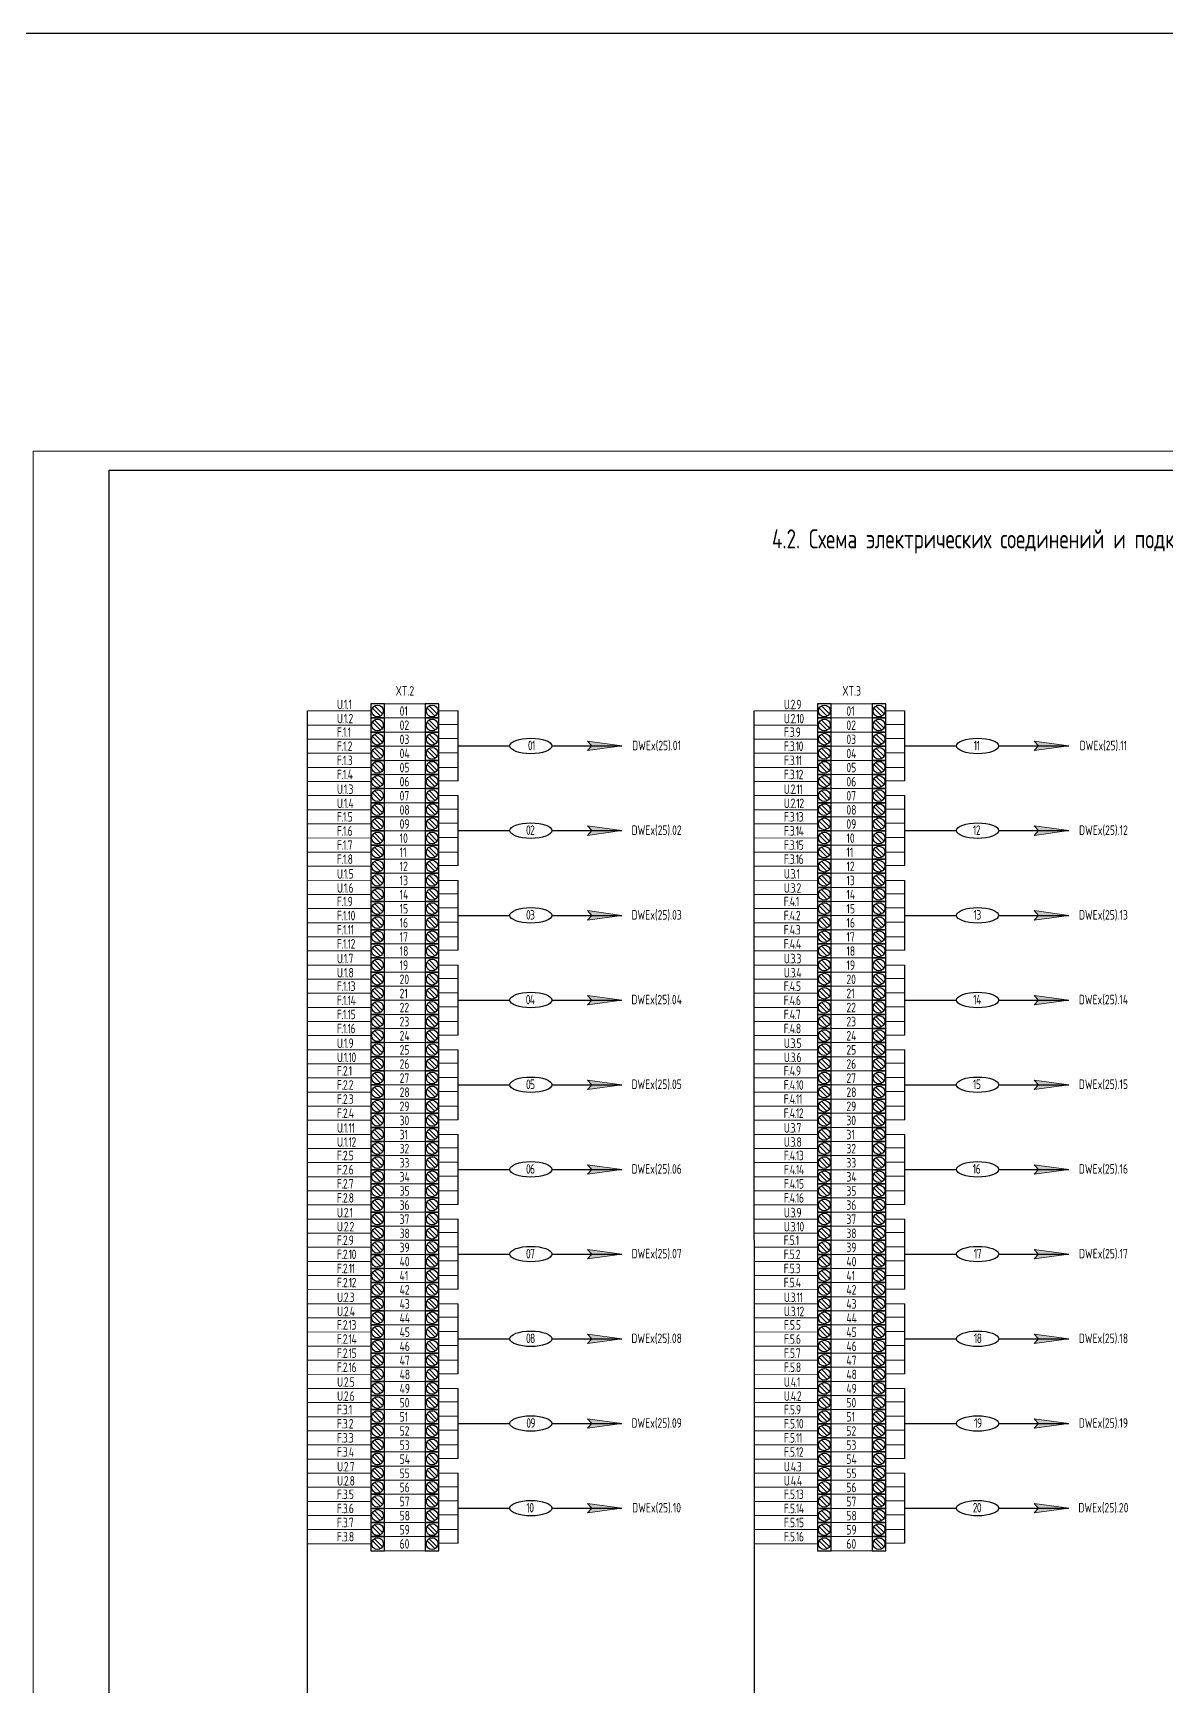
# Model space of a CAD drawing. Header units: millimetres. Extents: x 1414 to 7445, y -6250 to 7681.
# Drawn here: x 3474.7 to 3771.7, y -6031.9 to -5598.6 of the extents above; entities that cross this region are included whole.
import ezdxf
from ezdxf.enums import TextEntityAlignment as Align

# ---------------------------------------------------------------- set-up
doc = ezdxf.new("R2010")
doc.units = ezdxf.units.MM
doc.layers.get('DEFPOINTS').update_dxf_attribs({"lineweight": 0})
for name, color, linetype in [('FORMAT', 7, 'Continuous'), ('ГГС', 7, 'Continuous'), ('Рамка', 7, 'Continuous'), ('Схемы и шкафы', 7, 'Continuous')]:
    doc.layers.add(name, color=color, linetype=linetype)
doc.layers.add('ОПОВЕЩЕНИЕ', color=5, linetype='Continuous', lineweight=30)
doc.styles.get("Standard").update_dxf_attribs({"font": 'romans.shx', "width": 0.7, "height": 2.5})
doc.linetypes.add('линии связи в трубе', pattern='A,1,5,["о",Standard,S=1,R=0,X=-2.54,Y=0.2],-0.1', length=6.1)

# ---------------------------------------------------------------- blocks, each defined once
blk = doc.blocks.new('Формат А2 (гор.)')
at = {"layer": 'DEFPOINTS'}
blk.add_lwpolyline([(0, 420), (594, 420), (594, 0), (0, 0), (0, 420)], dxfattribs=at)
at = {"layer": 'FORMAT', "lineweight": 30}
for points in [[(20, 415), (589, 415), (589, 5), (20, 5), (20, 415)], [(13, 5), (13, 90)], [(8, 65), (20, 65)], [(8, 30), (20, 30)]]:
    blk.add_lwpolyline(points, dxfattribs=at)
blk.add_lwpolyline([(8, 90), (20, 90), (20, 5), (8, 5)], close=True, dxfattribs=at)
at = {"layer": 'FORMAT', "width": 0.9}
for s, p in [('Взамен инв.N', (11.5, 77.45)), ('Подпись и дата', (11.5, 47.45)), ('Инв. N подл.', (11.5, 17.5))]:
    blk.add_text(s, height=2, rotation=90, dxfattribs=at).set_placement(p, align=Align.CENTER)
blk.add_text('Формат А2', height=2, dxfattribs=at).set_placement((584, 2.5), align=Align.MIDDLE_RIGHT)
blk = doc.blocks.new('*U156')
at = {"layer": 'FORMAT', "color": 7}
blk.add_blockref('Формат А2 (гор.)', (0, 0), dxfattribs=at)
blk = doc.blocks.new('Клемма')
at = {"layer": 'ОПОВЕЩЕНИЕ', "color": 7, "lineweight": -3}
for points in [[(913.1, 84.24), (909.52, 84.24), (909.52, 80.54), (913.1, 80.54)], [(927.42, 84.24), (923.84, 84.24), (923.84, 80.54), (927.42, 80.54)]]:
    blk.add_lwpolyline(points, close=True, dxfattribs=at)
for points in [[(909.96, 83.13), (912.06, 81.03)], [(910.52, 83.71), (912.64, 81.59)], [(924.28, 83.13), (926.38, 81.03)], [(924.83, 83.71), (926.95, 81.59)]]:
    blk.add_lwpolyline(points, dxfattribs=at)
for centre in [(911.31, 82.39), (925.63, 82.39)]:
    blk.add_circle(centre, 1.54, dxfattribs=at)
at = {"layer": 'Схемы и шкафы', "color": 7, "lineweight": 20}
blk.add_lwpolyline([(909.52, 84.24), (927.42, 84.24), (927.42, 80.54), (909.52, 80.54)], close=True, dxfattribs=at)
blk = doc.blocks.new('*U46')
at = {"linetype": 'ByBlock', "lineweight": 20}
blk.add_hatch(color=0, dxfattribs=at).paths.add_polyline_path([(2.27, 0), (1.14, 1.23), (2.27, 2.46), (-6.75, 1.23)])
at = {"color": 0, "lineweight": 20}
for q in [(2.27, 2.46), (2.27, 0)]:
    blk.add_line((-6.75, 1.23), q, dxfattribs=at)
at = {"color": 0, "linetype": 'ByBlock', "lineweight": 20}
for p in [(2.27, 2.46), (2.27, 0)]:
    blk.add_line(p, (1.14, 1.23), dxfattribs=at)

msp = doc.modelspace()

# ---------------------------------------------------------------- linework, layer by layer
at = {"color": 3}
msp.add_lwpolyline([(1413.76, -5598.64), (4893.51, -5598.64), (4893.51, -6249.95), (1413.76, -6249.95)], close=True, dxfattribs=at)
at = {"layer": 'ГГС', "color": 0, "lineweight": 30}
for p, q in [((3586.1, -5794.67), (3586.1, -5776.33)), ((3703.24, -5794.67), (3703.24, -5776.33)), ((3586.1, -5785.5), (3599.66, -5785.5)), ((3610.71, -5785.5), (3629.05, -5785.5)), ((3703.24, -5785.5), (3716.79, -5785.5)), ((3727.85, -5785.5), (3746.19, -5785.5)), ((3586.1, -5816.87), (3586.1, -5798.53)), ((3703.24, -5816.87), (3703.24, -5798.53)), ((3586.1, -5807.7), (3599.66, -5807.7)), ((3610.71, -5807.7), (3629.05, -5807.7)), ((3703.24, -5807.7), (3716.79, -5807.7)), ((3727.85, -5807.7), (3746.19, -5807.7)), ((3586.1, -5839.07), (3586.1, -5820.73)), ((3703.24, -5839.07), (3703.24, -5820.73)), ((3586.1, -5829.9), (3599.66, -5829.9)), ((3610.71, -5829.9), (3629.05, -5829.9)), ((3703.24, -5829.9), (3716.79, -5829.9)), ((3727.85, -5829.9), (3746.19, -5829.9)), ((3586.1, -5861.27), (3586.1, -5842.92)), ((3703.24, -5861.27), (3703.24, -5842.92)), ((3586.1, -5852.1), (3599.66, -5852.1)), ((3610.71, -5852.1), (3629.05, -5852.1)), ((3703.24, -5852.1), (3716.79, -5852.1)), ((3727.85, -5852.1), (3746.19, -5852.1)), ((3586.1, -5883.47), (3586.1, -5865.12)), ((3703.24, -5883.47), (3703.24, -5865.12)), ((3586.1, -5874.3), (3599.66, -5874.3)), ((3610.71, -5874.3), (3629.05, -5874.3)), ((3703.24, -5874.3), (3716.79, -5874.3)), ((3727.85, -5874.3), (3746.19, -5874.3)), ((3586.1, -5905.67), (3586.1, -5887.32)), ((3703.24, -5905.67), (3703.24, -5887.32)), ((3586.1, -5896.49), (3599.66, -5896.49)), ((3610.71, -5896.49), (3629.05, -5896.49)), ((3703.24, -5896.49), (3716.79, -5896.49)), ((3727.85, -5896.49), (3746.19, -5896.49)), ((3586.1, -5927.86), (3586.1, -5909.52)), ((3703.24, -5927.86), (3703.24, -5909.52)), ((3586.1, -5918.69), (3599.66, -5918.69)), ((3610.71, -5918.69), (3629.05, -5918.69)), ((3703.24, -5918.69), (3716.79, -5918.69)), ((3727.85, -5918.69), (3746.19, -5918.69)), ((3586.1, -5950.06), (3586.1, -5931.72)), ((3703.24, -5950.06), (3703.24, -5931.72)), ((3586.1, -5940.89), (3599.66, -5940.89)), ((3610.71, -5940.89), (3629.05, -5940.89)), ((3703.24, -5940.89), (3716.79, -5940.89)), ((3727.85, -5940.89), (3746.19, -5940.89)), ((3586.1, -5972.26), (3586.1, -5953.92)), ((3703.24, -5972.26), (3703.24, -5953.92)), ((3586.1, -5963.09), (3599.66, -5963.09)), ((3610.71, -5963.09), (3629.05, -5963.09)), ((3703.24, -5963.09), (3716.79, -5963.09)), ((3727.85, -5963.09), (3746.19, -5963.09)), ((3586.1, -5994.46), (3586.1, -5976.11)), ((3703.24, -5994.46), (3703.24, -5976.11)), ((3586.1, -5985.29), (3599.66, -5985.29)), ((3610.71, -5985.29), (3629.05, -5985.29)), ((3703.24, -5985.29), (3716.79, -5985.29)), ((3727.85, -5985.29), (3746.19, -5985.29))]:
    msp.add_line(p, q, dxfattribs=at)
at = {"layer": 'Схемы и шкафы', "color": 7, "lineweight": 0}
for p, q in [((3546.62, -5776.33), (3563.21, -5776.33)), ((3663.76, -5776.33), (3680.34, -5776.33)), ((3546.62, -5780.03), (3563.21, -5780.03)), ((3546.62, -5783.72), (3563.21, -5783.73)), ((3663.76, -5780.03), (3680.34, -5780.03)), ((3663.76, -5783.72), (3680.34, -5783.73)), ((3546.62, -5787.42), (3563.21, -5787.43)), ((3663.76, -5787.42), (3680.34, -5787.43)), ((3546.62, -5791.12), (3563.21, -5791.13)), ((3663.76, -5791.12), (3680.34, -5791.13)), ((3546.62, -5794.82), (3563.21, -5794.83)), ((3663.76, -5794.82), (3680.34, -5794.83)), ((3546.62, -5798.52), (3563.21, -5798.53)), ((3663.76, -5798.52), (3680.34, -5798.53)), ((3546.62, -5802.22), (3563.2, -5802.23)), ((3663.76, -5802.22), (3680.34, -5802.23)), ((3546.62, -5805.92), (3563.2, -5805.93)), ((3546.62, -5809.62), (3563.2, -5809.63)), ((3663.75, -5805.92), (3680.34, -5805.93)), ((3663.75, -5809.62), (3680.34, -5809.63)), ((3546.62, -5813.32), (3563.2, -5813.33)), ((3663.75, -5813.32), (3680.34, -5813.33)), ((3546.62, -5817.02), (3563.2, -5817.03)), ((3663.75, -5817.02), (3680.34, -5817.03)), ((3546.62, -5820.72), (3563.2, -5820.73)), ((3663.75, -5820.72), (3680.34, -5820.73)), ((3546.62, -5824.42), (3563.2, -5824.43)), ((3663.75, -5824.42), (3680.33, -5824.43)), ((3546.61, -5828.12), (3563.2, -5828.12)), ((3546.61, -5828.12), (3563.2, -5828.12)), ((3663.75, -5828.12), (3680.33, -5828.12)), ((3663.75, -5828.12), (3680.33, -5828.12)), ((3546.61, -5831.82), (3563.2, -5831.82)), ((3546.61, -5831.82), (3563.2, -5831.82)), ((3546.61, -5835.52), (3563.2, -5835.52)), ((3663.75, -5831.82), (3680.33, -5831.82)), ((3663.75, -5831.82), (3680.33, -5831.82)), ((3663.75, -5835.52), (3680.33, -5835.52)), ((3546.61, -5839.22), (3563.2, -5839.22)), ((3663.75, -5839.22), (3680.33, -5839.22)), ((3546.61, -5842.92), (3563.2, -5842.92)), ((3663.75, -5842.92), (3680.33, -5842.92)), ((3546.61, -5846.62), (3563.2, -5846.62)), ((3663.75, -5846.62), (3680.33, -5846.62)), ((3546.61, -5850.32), (3563.2, -5850.32)), ((3663.75, -5850.32), (3680.33, -5850.32)), ((3546.61, -5854.02), (3563.19, -5854.02)), ((3663.74, -5854.02), (3680.33, -5854.02)), ((3546.61, -5857.72), (3563.19, -5857.72)), ((3546.61, -5861.42), (3563.19, -5861.42)), ((3663.74, -5857.72), (3680.33, -5857.72)), ((3663.74, -5861.42), (3680.33, -5861.42)), ((3546.61, -5865.12), (3563.19, -5865.12)), ((3663.74, -5865.12), (3680.33, -5865.12)), ((3546.61, -5868.82), (3563.19, -5868.82)), ((3663.74, -5868.82), (3680.33, -5868.82)), ((3546.61, -5872.52), (3563.19, -5872.52)), ((3663.74, -5872.52), (3680.33, -5872.52)), ((3546.6, -5876.22), (3563.19, -5876.22)), ((3663.74, -5876.22), (3680.32, -5876.22)), ((3546.6, -5879.92), (3563.19, -5879.92)), ((3663.74, -5879.92), (3680.32, -5879.92)), ((3546.6, -5883.62), (3563.19, -5883.62)), ((3546.6, -5883.62), (3563.19, -5883.62)), ((3546.6, -5887.32), (3563.19, -5887.32)), ((3663.74, -5883.62), (3680.32, -5883.62)), ((3663.74, -5883.62), (3680.32, -5883.62)), ((3663.74, -5887.32), (3680.32, -5887.32)), ((3546.6, -5891.02), (3563.19, -5891.02)), ((3663.74, -5891.02), (3680.32, -5891.02)), ((3546.6, -5894.72), (3563.19, -5894.72)), ((3663.74, -5894.72), (3680.32, -5894.72)), ((3546.6, -5898.42), (3563.19, -5898.42)), ((3546.6, -5898.42), (3563.19, -5898.42)), ((3663.74, -5898.42), (3680.32, -5898.42)), ((3663.74, -5898.42), (3680.32, -5898.42)), ((3546.6, -5902.12), (3563.19, -5902.12)), ((3663.74, -5902.12), (3680.32, -5902.12)), ((3546.6, -5905.82), (3563.19, -5905.82)), ((3546.6, -5909.52), (3563.19, -5909.52)), ((3663.74, -5905.82), (3680.32, -5905.82)), ((3663.74, -5909.52), (3680.32, -5909.52)), ((3546.6, -5913.21), (3563.19, -5913.22)), ((3546.6, -5913.21), (3563.19, -5913.22)), ((3663.74, -5913.21), (3680.32, -5913.22)), ((3663.74, -5913.21), (3680.32, -5913.22)), ((3546.6, -5916.91), (3563.19, -5916.92)), ((3663.74, -5916.91), (3680.32, -5916.92)), ((3546.6, -5920.61), (3563.19, -5920.62)), ((3663.74, -5920.61), (3680.32, -5920.62)), ((3546.6, -5924.31), (3563.19, -5924.32)), ((3663.74, -5924.31), (3680.32, -5924.32)), ((3546.6, -5928.01), (3563.19, -5928.02)), ((3663.74, -5928.01), (3680.32, -5928.02)), ((3546.6, -5931.71), (3563.19, -5931.72)), ((3546.6, -5935.41), (3563.19, -5935.42)), ((3546.6, -5935.41), (3563.19, -5935.42)), ((3663.74, -5931.71), (3680.32, -5931.72)), ((3663.74, -5935.41), (3680.32, -5935.42)), ((3663.74, -5935.41), (3680.32, -5935.42)), ((3546.6, -5939.11), (3563.19, -5939.12)), ((3663.74, -5939.11), (3680.32, -5939.12)), ((3546.6, -5942.81), (3563.19, -5942.82)), ((3663.74, -5942.81), (3680.32, -5942.82)), ((3546.6, -5946.51), (3563.19, -5946.52)), ((3663.74, -5946.51), (3680.32, -5946.52)), ((3546.6, -5950.21), (3563.19, -5950.22)), ((3663.74, -5950.21), (3680.32, -5950.22)), ((3546.6, -5953.91), (3563.19, -5953.92)), ((3663.74, -5953.91), (3680.32, -5953.92)), ((3546.6, -5957.61), (3563.19, -5957.61)), ((3546.6, -5961.31), (3563.19, -5961.31)), ((3663.74, -5957.61), (3680.32, -5957.61)), ((3663.74, -5961.31), (3680.32, -5961.31)), ((3546.6, -5965.01), (3563.19, -5965.01)), ((3546.6, -5965.01), (3563.19, -5965.01)), ((3663.74, -5965.01), (3680.32, -5965.01)), ((3663.74, -5965.01), (3680.32, -5965.01)), ((3546.6, -5968.71), (3563.19, -5968.71)), ((3663.74, -5968.71), (3680.32, -5968.71)), ((3546.6, -5972.41), (3563.19, -5972.41)), ((3663.74, -5972.41), (3680.32, -5972.41)), ((3546.6, -5976.11), (3563.19, -5976.11)), ((3663.74, -5976.11), (3680.32, -5976.11)), ((3546.6, -5979.81), (3563.19, -5979.81)), ((3546.6, -5979.81), (3563.19, -5979.81)), ((3663.74, -5979.81), (3680.32, -5979.81)), ((3663.74, -5979.81), (3680.32, -5979.81)), ((3546.6, -5983.51), (3563.19, -5983.51)), ((3546.6, -5987.21), (3563.19, -5987.21)), ((3663.74, -5983.51), (3680.32, -5983.51)), ((3663.74, -5987.21), (3680.32, -5987.21)), ((3546.6, -5990.91), (3563.19, -5990.91)), ((3663.74, -5990.91), (3680.32, -5990.91)), ((3546.6, -5994.61), (3563.19, -5994.61)), ((3546.6, -5994.61), (3563.19, -5994.61)), ((3663.74, -5994.61), (3680.32, -5994.61)), ((3663.74, -5994.61), (3680.32, -5994.61))]:
    msp.add_line(p, q, dxfattribs=at)
at = {"layer": 'Схемы и шкафы', "color": 7, "lineweight": 20}
for p, q in [((3586.1, -5776.33), (3581.1, -5776.33)), ((3703.24, -5776.33), (3698.24, -5776.33)), ((3586.1, -5779.88), (3581.1, -5779.88)), ((3586.1, -5783.58), (3581.1, -5783.58)), ((3703.24, -5779.88), (3698.24, -5779.88)), ((3703.24, -5783.58), (3698.24, -5783.58)), ((3586.1, -5787.28), (3581.1, -5787.28)), ((3703.24, -5787.28), (3698.24, -5787.28)), ((3586.1, -5791.13), (3581.1, -5791.13)), ((3703.24, -5791.13), (3698.24, -5791.13)), ((3586.1, -5794.67), (3581.1, -5794.67)), ((3703.24, -5794.67), (3698.24, -5794.67)), ((3586.1, -5798.53), (3581.1, -5798.53)), ((3703.24, -5798.53), (3698.24, -5798.53)), ((3586.1, -5802.07), (3581.1, -5802.07)), ((3703.24, -5802.07), (3698.24, -5802.07)), ((3586.1, -5805.77), (3581.1, -5805.77)), ((3586.1, -5809.47), (3581.1, -5809.47)), ((3703.24, -5805.77), (3698.24, -5805.77)), ((3703.24, -5809.47), (3698.24, -5809.47)), ((3586.1, -5813.33), (3581.1, -5813.33)), ((3703.24, -5813.33), (3698.24, -5813.33)), ((3586.1, -5816.87), (3581.1, -5816.87)), ((3703.24, -5816.87), (3698.24, -5816.87)), ((3586.1, -5820.73), (3581.1, -5820.73)), ((3703.24, -5820.73), (3698.24, -5820.73)), ((3586.1, -5824.27), (3581.1, -5824.27)), ((3703.24, -5824.27), (3698.24, -5824.27)), ((3586.1, -5827.97), (3581.1, -5827.97)), ((3703.24, -5827.97), (3698.24, -5827.97)), ((3586.1, -5831.67), (3581.1, -5831.67)), ((3586.1, -5835.52), (3581.1, -5835.52)), ((3703.24, -5831.67), (3698.24, -5831.67)), ((3703.24, -5835.52), (3698.24, -5835.52)), ((3586.1, -5839.07), (3581.1, -5839.07)), ((3703.24, -5839.07), (3698.24, -5839.07)), ((3586.1, -5842.92), (3581.1, -5842.92)), ((3703.24, -5842.92), (3698.24, -5842.92)), ((3586.1, -5846.47), (3581.1, -5846.47)), ((3703.24, -5846.47), (3698.24, -5846.47)), ((3586.1, -5850.17), (3581.1, -5850.17)), ((3703.24, -5850.17), (3698.24, -5850.17)), ((3586.1, -5853.87), (3581.1, -5853.87)), ((3703.24, -5853.87), (3698.24, -5853.87)), ((3586.1, -5857.72), (3581.1, -5857.72)), ((3586.1, -5861.27), (3581.1, -5861.27)), ((3703.24, -5857.72), (3698.24, -5857.72)), ((3703.24, -5861.27), (3698.24, -5861.27)), ((3586.1, -5865.12), (3581.1, -5865.12)), ((3703.24, -5865.12), (3698.24, -5865.12)), ((3586.1, -5868.67), (3581.1, -5868.67)), ((3703.24, -5868.67), (3698.24, -5868.67)), ((3586.1, -5872.37), (3581.1, -5872.37)), ((3703.24, -5872.37), (3698.24, -5872.37)), ((3586.1, -5876.07), (3581.1, -5876.07)), ((3703.24, -5876.07), (3698.24, -5876.07)), ((3586.1, -5879.92), (3581.1, -5879.92)), ((3586.1, -5883.47), (3581.1, -5883.47)), ((3703.24, -5879.92), (3698.24, -5879.92)), ((3703.24, -5883.47), (3698.24, -5883.47)), ((3586.1, -5887.32), (3581.1, -5887.32)), ((3703.24, -5887.32), (3698.24, -5887.32)), ((3586.1, -5890.87), (3581.1, -5890.87)), ((3703.24, -5890.87), (3698.24, -5890.87)), ((3586.1, -5894.57), (3581.1, -5894.57)), ((3703.24, -5894.57), (3698.24, -5894.57)), ((3586.1, -5898.27), (3581.1, -5898.27)), ((3703.24, -5898.27), (3698.24, -5898.27)), ((3586.1, -5902.12), (3581.1, -5902.12)), ((3703.24, -5902.12), (3698.24, -5902.12)), ((3586.1, -5905.67), (3581.1, -5905.67)), ((3586.1, -5909.52), (3581.1, -5909.52)), ((3703.24, -5905.67), (3698.24, -5905.67)), ((3703.24, -5909.52), (3698.24, -5909.52)), ((3586.1, -5913.07), (3581.1, -5913.07)), ((3703.24, -5913.07), (3698.24, -5913.07)), ((3586.1, -5916.77), (3581.1, -5916.77)), ((3703.24, -5916.77), (3698.24, -5916.77)), ((3586.1, -5920.47), (3581.1, -5920.47)), ((3703.24, -5920.47), (3698.24, -5920.47)), ((3586.1, -5924.32), (3581.1, -5924.32)), ((3703.24, -5924.32), (3698.24, -5924.32)), ((3586.1, -5927.86), (3581.1, -5927.86)), ((3703.24, -5927.86), (3698.24, -5927.86)), ((3586.1, -5931.72), (3581.1, -5931.72)), ((3586.1, -5935.26), (3581.1, -5935.26)), ((3703.24, -5931.72), (3698.24, -5931.72)), ((3703.24, -5935.26), (3698.24, -5935.26)), ((3586.1, -5938.96), (3581.1, -5938.96)), ((3703.24, -5938.96), (3698.24, -5938.96)), ((3586.1, -5942.66), (3581.1, -5942.66)), ((3703.24, -5942.66), (3698.24, -5942.66)), ((3586.1, -5946.52), (3581.1, -5946.52)), ((3703.24, -5946.52), (3698.24, -5946.52)), ((3586.1, -5950.06), (3581.1, -5950.06)), ((3703.24, -5950.06), (3698.24, -5950.06)), ((3586.1, -5953.92), (3581.1, -5953.92)), ((3703.24, -5953.92), (3698.24, -5953.92)), ((3586.1, -5957.46), (3581.1, -5957.46)), ((3586.1, -5961.16), (3581.1, -5961.16)), ((3703.24, -5957.46), (3698.24, -5957.46)), ((3703.24, -5961.16), (3698.24, -5961.16)), ((3586.1, -5964.86), (3581.1, -5964.86)), ((3703.24, -5964.86), (3698.24, -5964.86)), ((3586.1, -5968.71), (3581.1, -5968.71)), ((3703.24, -5968.71), (3698.24, -5968.71)), ((3586.1, -5972.26), (3581.1, -5972.26)), ((3703.24, -5972.26), (3698.24, -5972.26)), ((3586.1, -5976.11), (3581.1, -5976.11)), ((3703.24, -5976.11), (3698.24, -5976.11)), ((3586.1, -5979.66), (3581.1, -5979.66)), ((3703.24, -5979.66), (3698.24, -5979.66)), ((3586.1, -5983.36), (3581.1, -5983.36)), ((3586.1, -5987.06), (3581.1, -5987.06)), ((3703.24, -5983.36), (3698.24, -5983.36)), ((3703.24, -5987.06), (3698.24, -5987.06)), ((3586.1, -5990.91), (3581.1, -5990.91)), ((3703.24, -5990.91), (3698.24, -5990.91)), ((3586.1, -5994.46), (3581.1, -5994.46)), ((3703.24, -5994.46), (3698.24, -5994.46))]:
    msp.add_line(p, q, dxfattribs=at)
at = {"layer": 'Схемы и шкафы', "color": 5, "lineweight": 30}
for points in [[(3546.66, -6053.7), (3546.62, -5776.33)], [(3663.8, -6053.7), (3663.76, -5776.33)]]:
    msp.add_lwpolyline(points, dxfattribs=at)
at = {"layer": 'Схемы и шкафы', "color": 0, "lineweight": 30}
for centre in [(3605.19, -5785.5), (3722.32, -5785.5), (3605.19, -5807.7), (3722.32, -5807.7), (3605.19, -5829.9), (3722.32, -5829.9), (3605.19, -5852.1), (3722.32, -5852.1), (3605.19, -5874.3), (3722.32, -5874.3), (3605.19, -5896.49), (3722.32, -5896.49), (3605.19, -5918.69), (3722.32, -5918.69), (3605.19, -5940.89), (3722.32, -5940.89), (3605.19, -5963.09), (3722.32, -5963.09), (3605.19, -5985.29), (3722.32, -5985.29)]:
    msp.add_ellipse(centre, major_axis=(5.53, 0), ratio=0.36644, dxfattribs=at)

# ---------------------------------------------------------------- block references
at = {"color": 0, "linetype": 'линии связи в трубе', "lineweight": 0, "rotation": 180}
for p in [(3622.3, -5784.27), (3739.44, -5784.27), (3622.3, -5806.47), (3739.44, -5806.47), (3622.3, -5828.67), (3739.44, -5828.67), (3622.3, -5850.87), (3739.44, -5850.87), (3622.3, -5873.07), (3739.44, -5873.07), (3622.3, -5895.27), (3739.44, -5895.27), (3622.3, -5917.46), (3739.44, -5917.46), (3622.3, -5939.66), (3739.44, -5939.66), (3622.3, -5961.86), (3739.44, -5961.86), (3622.3, -5984.06), (3739.44, -5984.06)]:
    msp.add_blockref('*U46', p, dxfattribs=at)
at = {"layer": 'ГГС', "color": 0, "lineweight": 30}
for p in [(2653.68, -5858.71), (2770.82, -5858.71), (2653.68, -5862.41), (2770.82, -5862.41), (2653.68, -5866.11), (2770.82, -5866.11), (2653.68, -5869.81), (2770.82, -5869.81), (2653.68, -5873.51), (2770.82, -5873.51), (2653.68, -5877.21), (2653.68, -5880.91), (2770.82, -5877.21), (2770.82, -5880.91), (2653.68, -5884.61), (2770.82, -5884.61), (2653.68, -5888.31), (2770.82, -5888.31), (2653.68, -5892.01), (2770.82, -5892.01), (2653.68, -5895.71), (2770.82, -5895.71), (2653.68, -5899.41), (2770.82, -5899.41), (2653.68, -5903.11), (2653.68, -5906.81), (2770.82, -5903.11), (2770.82, -5906.81), (2653.68, -5910.51), (2770.82, -5910.51), (2653.68, -5914.21), (2770.82, -5914.21), (2653.68, -5917.91), (2770.82, -5917.91), (2653.68, -5921.61), (2770.82, -5921.61), (2653.68, -5925.31), (2770.82, -5925.31), (2653.68, -5929.01), (2653.68, -5932.71), (2770.82, -5929.01), (2770.82, -5932.71), (2653.68, -5936.41), (2770.82, -5936.41), (2653.68, -5940.11), (2770.82, -5940.11), (2653.68, -5943.81), (2770.82, -5943.81), (2653.68, -5947.51), (2770.82, -5947.51), (2653.68, -5951.21), (2770.82, -5951.21), (2653.68, -5954.91), (2653.68, -5958.61), (2770.82, -5954.91), (2770.82, -5958.61), (2653.68, -5962.31), (2770.82, -5962.31), (2653.68, -5966.01), (2770.82, -5966.01), (2653.68, -5969.71), (2770.82, -5969.71), (2653.68, -5973.41), (2770.82, -5973.41), (2653.68, -5977.11), (2653.68, -5980.81), (2770.82, -5977.11), (2770.82, -5980.81), (2653.68, -5984.51), (2770.82, -5984.51), (2653.68, -5988.2), (2770.82, -5988.2), (2653.68, -5991.9), (2770.82, -5991.9), (2653.68, -5995.6), (2770.82, -5995.6), (2653.68, -5999.3), (2770.82, -5999.3), (2653.68, -6003), (2653.68, -6006.7), (2770.82, -6003), (2770.82, -6006.7), (2653.68, -6010.4), (2770.82, -6010.4), (2653.68, -6014.1), (2770.82, -6014.1), (2653.68, -6017.8), (2770.82, -6017.8), (2653.68, -6021.5), (2770.82, -6021.5), (2653.68, -6025.2), (2770.82, -6025.2), (2653.68, -6028.9), (2653.68, -6032.6), (2770.82, -6028.9), (2770.82, -6032.6), (2653.68, -6036.3), (2770.82, -6036.3), (2653.68, -6040), (2770.82, -6040), (2653.68, -6043.7), (2770.82, -6043.7), (2653.68, -6047.4), (2770.82, -6047.4), (2653.68, -6051.1), (2770.82, -6051.1), (2653.68, -6054.8), (2653.68, -6058.5), (2770.82, -6054.8), (2770.82, -6058.5), (2653.68, -6062.2), (2770.82, -6062.2), (2653.68, -6065.9), (2770.82, -6065.9), (2653.68, -6069.6), (2770.82, -6069.6), (2653.68, -6073.3), (2770.82, -6073.3), (2653.68, -6077), (2770.82, -6077)]:
    msp.add_blockref('Клемма', p, dxfattribs=at)
at = {"layer": 'Рамка', "color": 7}
msp.add_blockref('*U156', (3474.68, -6128.2), dxfattribs=at)

# ---------------------------------------------------------------- texts
at = {"color": 7, "lineweight": 20, "char_height": 2.5, "width": 31.2994, "attachment_point": 5}
for s, insert in [('XT.2', (3572.16, -5771.06)), ('XT.3', (3689.29, -5771.06))]:
    msp.add_mtext(s, dxfattribs=dict(at, insert=insert))
at = {"layer": 'Рамка', "color": 7, "lineweight": 20, "true_color": 0xffffff, "insert": (3624.35, -5728.71), "char_height": 5, "width": 287.0519, "attachment_point": 1}
msp.add_mtext('\\pi44.052;{\\C7;4.2. Схема электрических соединений и подключений шкафа (продолжение)}', dxfattribs=at)
at = {"layer": 'Схемы и шкафы', "color": 0, "char_height": 2.5, "width": 16.9808, "attachment_point": 1}
for s, insert in [('{\\T0.8;U.1.1}', (3554.36, -5773.38)), ('01', (3570.78, -5775.11)), ('{\\T0.8;U.2.9}', (3671.49, -5773.38)), ('01', (3687.91, -5775.11)), ('{\\T0.8;U.1.2}', (3554.36, -5777.08)), ('02', (3570.78, -5778.81)), ('{\\T0.8;U.2.10}', (3671.49, -5777.08)), ('02', (3687.91, -5778.81)), ('{\\T0.8;F.1.1}', (3554.36, -5780.62)), ('03', (3570.78, -5782.51)), ('{\\T0.8;F.3.9}', (3671.5, -5780.62)), ('03', (3687.91, -5782.51)), ('{\\T0.8;F.1.2}', (3554.36, -5784.32)), ('{\\T0.8;F.1.3}', (3554.36, -5788.02)), ('04', (3570.78, -5786.21)), ('{\\T0.8;F.3.10}', (3671.5, -5784.32)), ('{\\T0.8;F.3.11}', (3671.5, -5788.02)), ('04', (3687.91, -5786.21)), ('{\\T0.8;F.1.4}', (3554.36, -5791.72)), ('05', (3570.78, -5789.91)), ('{\\T0.8;F.3.12}', (3671.5, -5791.72)), ('05', (3687.91, -5789.91)), ('{\\T0.8;U.1.3}', (3554.36, -5795.58)), ('06', (3570.78, -5793.61)), ('{\\T0.8;U.2.11}', (3671.49, -5795.58)), ('06', (3687.91, -5793.61)), ('{\\T0.8;U.1.4}', (3554.36, -5799.28)), ('07', (3570.78, -5797.31)), ('08', (3570.78, -5801.01)), ('{\\T0.8;U.2.12}', (3671.49, -5799.28)), ('07', (3687.91, -5797.31)), ('08', (3687.91, -5801.01)), ('{\\T0.8;F.1.5}', (3554.36, -5802.82)), ('09', (3570.78, -5804.71)), ('{\\T0.8;F.3.13}', (3671.5, -5802.82)), ('09', (3687.91, -5804.71)), ('{\\T0.8;F.1.6}', (3554.36, -5806.52)), ('10', (3570.78, -5808.41)), ('{\\T0.8;F.3.14}', (3671.5, -5806.52)), ('10', (3687.91, -5808.41)), ('{\\T0.8;F.1.7}', (3554.36, -5810.22)), ('{\\T0.8;F.1.8}', (3554.36, -5813.92)), ('11', (3570.78, -5812.11)), ('{\\T0.8;F.3.15}', (3671.5, -5810.22)), ('{\\T0.8;F.3.16}', (3671.5, -5813.92)), ('11', (3687.91, -5812.11)), ('{\\T0.8;U.1.5}', (3554.36, -5817.78)), ('12', (3570.78, -5815.81)), ('{\\T0.8;U.3.1}', (3671.49, -5817.78)), ('12', (3687.91, -5815.81)), ('{\\T0.8;U.1.6}', (3554.36, -5821.48)), ('13', (3570.78, -5819.51)), ('{\\T0.8;U.3.2}', (3671.49, -5821.48)), ('13', (3687.91, -5819.51)), ('{\\T0.8;F.1.9}', (3554.36, -5825.02)), ('14', (3570.78, -5823.21)), ('15', (3570.78, -5826.91)), ('{\\T0.8;F.4.1}', (3671.48, -5825.02)), ('14', (3687.91, -5823.21)), ('15', (3687.91, -5826.91)), ('{\\T0.8;F.1.10}', (3554.36, -5828.72)), ('16', (3570.78, -5830.61)), ('{\\T0.8;F.4.2}', (3671.48, -5828.72)), ('16', (3687.91, -5830.61)), ('{\\T0.8;F.1.11}', (3554.36, -5832.42)), ('17', (3570.78, -5834.31)), ('{\\T0.8;F.4.3}', (3671.48, -5832.42)), ('17', (3687.91, -5834.31)), ('{\\T0.8;F.1.12}', (3554.36, -5836.12)), ('{\\T0.8;U.1.7}', (3554.36, -5839.98)), ('18', (3570.78, -5838.01)), ('{\\T0.8;F.4.4}', (3671.48, -5836.12)), ('{\\T0.8;U.3.3}', (3671.49, -5839.98)), ('18', (3687.91, -5838.01)), ('{\\T0.8;U.1.8}', (3554.36, -5843.68)), ('19', (3570.78, -5841.71)), ('{\\T0.8;U.3.4}', (3671.49, -5843.68)), ('19', (3687.91, -5841.71)), ('{\\T0.8;F.1.13}', (3554.36, -5847.22)), ('20', (3570.78, -5845.41)), ('{\\T0.8;F.4.5}', (3671.48, -5847.22)), ('20', (3687.91, -5845.41)), ('{\\T0.8;F.1.14}', (3554.36, -5850.92)), ('21', (3570.78, -5849.11)), ('22', (3570.78, -5852.81)), ('{\\T0.8;F.4.6}', (3671.48, -5850.92)), ('21', (3687.91, -5849.11)), ('22', (3687.91, -5852.81)), ('{\\T0.8;F.1.15}', (3554.36, -5854.62)), ('23', (3570.78, -5856.51)), ('{\\T0.8;F.4.7}', (3671.48, -5854.62)), ('23', (3687.91, -5856.51)), ('{\\T0.8;F.1.16}', (3554.34, -5858.32)), ('24', (3570.78, -5860.21)), ('{\\T0.8;F.4.8}', (3671.48, -5858.32)), ('24', (3687.91, -5860.21)), ('{\\T0.8;U.1.9}', (3554.36, -5862.17)), ('{\\T0.8;U.1.10}', (3554.36, -5865.87)), ('25', (3570.78, -5863.91)), ('{\\T0.8;U.3.5}', (3671.49, -5862.17)), ('{\\T0.8;U.3.6}', (3671.49, -5865.87)), ('25', (3687.91, -5863.91)), ('{\\T0.8;F.2.1}', (3554.35, -5869.41)), ('26', (3570.78, -5867.61)), ('{\\T0.8;F.4.9}', (3671.48, -5869.41)), ('26', (3687.91, -5867.61)), ('{\\T0.8;F.2.2}', (3554.35, -5873.11)), ('27', (3570.78, -5871.31)), ('{\\T0.8;F.4.10}', (3671.48, -5873.11)), ('27', (3687.91, -5871.31)), ('{\\T0.8;F.2.3}', (3554.35, -5876.81)), ('28', (3570.78, -5875.01)), ('29', (3570.78, -5878.71)), ('{\\T0.8;F.4.11}', (3671.48, -5876.81)), ('28', (3687.91, -5875.01)), ('29', (3687.91, -5878.71)), ('{\\T0.8;F.2.4}', (3554.35, -5880.51)), ('30', (3570.78, -5882.41)), ('{\\T0.8;F.4.12}', (3671.48, -5880.51)), ('30', (3687.91, -5882.41)), ('{\\T0.8;U.1.11}', (3554.36, -5884.37)), ('31', (3570.78, -5886.11)), ('{\\T0.8;U.3.7}', (3671.49, -5884.37)), ('31', (3687.91, -5886.11)), ('{\\T0.8;F.2.5}', (3554.35, -5891.61)), ('{\\T0.8;U.1.12}', (3554.37, -5888.07)), ('32', (3570.78, -5889.8)), ('{\\T0.8;F.4.13}', (3671.49, -5891.61)), ('{\\T0.8;U.3.8}', (3671.49, -5888.07)), ('32', (3687.91, -5889.8)), ('{\\T0.8;F.2.6}', (3554.35, -5895.31)), ('33', (3570.78, -5893.5)), ('{\\T0.8;F.4.14}', (3671.49, -5895.31)), ('33', (3687.91, -5893.5)), ('{\\T0.8;F.2.7}', (3554.35, -5899.01)), ('34', (3570.78, -5897.2)), ('35', (3570.78, -5900.9)), ('{\\T0.8;F.4.15}', (3671.49, -5899.01)), ('34', (3687.91, -5897.2)), ('35', (3687.91, -5900.9)), ('{\\T0.8;F.2.8}', (3554.35, -5902.71)), ('36', (3570.78, -5904.6)), ('{\\T0.8;F.4.16}', (3671.49, -5902.71)), ('36', (3687.91, -5904.6)), ('{\\T0.8;U.2.1}', (3554.35, -5906.57)), ('37', (3570.78, -5908.3)), ('{\\T0.8;U.3.9}', (3671.49, -5906.57)), ('37', (3687.91, -5908.3)), ('{\\T0.8;U.2.2}', (3554.35, -5910.27)), ('{\\T0.8;F.2.9}', (3554.35, -5913.81)), ('38', (3570.78, -5912)), ('{\\T0.8;F.5.1}', (3671.47, -5913.81)), ('{\\T0.8;U.3.10}', (3671.49, -5910.27)), ('38', (3687.91, -5912)), ('{\\T0.8;F.2.10}', (3554.35, -5917.51)), ('39', (3570.78, -5915.7)), ('{\\T0.8;F.5.2}', (3671.47, -5917.51)), ('39', (3687.91, -5915.7)), ('{\\T0.8;F.2.11}', (3554.35, -5921.21)), ('40', (3570.78, -5919.4)), ('{\\T0.8;F.5.3}', (3671.47, -5921.21)), ('40', (3687.91, -5919.4)), ('{\\T0.8;F.2.12}', (3554.35, -5924.91)), ('41', (3570.78, -5923.1)), ('42', (3570.78, -5926.8)), ('{\\T0.8;F.5.4}', (3671.47, -5924.91)), ('41', (3687.91, -5923.1)), ('42', (3687.91, -5926.8)), ('{\\T0.8;U.2.3}', (3554.38, -5928.77)), ('43', (3570.78, -5930.5)), ('{\\T0.8;U.3.11}', (3671.5, -5928.77)), ('43', (3687.91, -5930.5)), ('{\\T0.8;U.2.4}', (3554.38, -5932.47)), ('44', (3570.78, -5934.2)), ('{\\T0.8;U.3.12}', (3671.5, -5932.47)), ('44', (3687.91, -5934.2)), ('{\\T0.8;F.2.13}', (3554.31, -5936.01)), ('{\\T0.8;F.2.14}', (3554.31, -5939.71)), ('45', (3570.78, -5937.9)), ('{\\T0.8;F.5.5}', (3671.51, -5936.01)), ('{\\T0.8;F.5.6}', (3671.51, -5939.71)), ('45', (3687.91, -5937.9)), ('{\\T0.8;F.2.15}', (3554.32, -5943.41)), ('46', (3570.78, -5941.6)), ('{\\T0.8;F.5.7}', (3671.52, -5943.41)), ('46', (3687.91, -5941.6)), ('{\\T0.8;F.2.16}', (3554.32, -5947.11)), ('47', (3570.78, -5945.3)), ('{\\T0.8;F.5.8}', (3671.52, -5947.11)), ('47', (3687.91, -5945.3)), ('{\\T0.8;U.2.5}', (3554.38, -5950.97)), ('48', (3570.78, -5949)), ('49', (3570.78, -5952.7)), ('{\\T0.8;U.4.1}', (3671.52, -5950.97)), ('48', (3687.91, -5949)), ('49', (3687.91, -5952.7)), ('{\\T0.8;U.2.6}', (3554.38, -5954.67)), ('50', (3570.78, -5956.4)), ('{\\T0.8;U.4.2}', (3671.52, -5954.67)), ('50', (3687.91, -5956.4)), ('{\\T0.8;F.3.1}', (3554.34, -5958.21)), ('51', (3570.78, -5960.1)), ('{\\T0.8;F.5.9}', (3671.52, -5958.21)), ('51', (3687.91, -5960.1)), ('{\\T0.8;F.3.2}', (3554.34, -5961.91)), ('{\\T0.8;F.3.3}', (3554.34, -5965.61)), ('52', (3570.78, -5963.8)), ('{\\T0.8;F.5.10}', (3671.52, -5961.91)), ('{\\T0.8;F.5.11}', (3671.52, -5965.61)), ('52', (3687.91, -5963.8)), ('{\\T0.8;F.3.4}', (3554.34, -5969.31)), ('53', (3570.78, -5967.5)), ('{\\T0.8;F.5.12}', (3671.52, -5969.31)), ('53', (3687.91, -5967.5)), ('{\\T0.8;U.2.7}', (3554.38, -5973.17)), ('54', (3570.78, -5971.2)), ('{\\T0.8;U.4.3}', (3671.52, -5973.17)), ('54', (3687.91, -5971.2)), ('{\\T0.8;U.2.8}', (3554.38, -5976.87)), ('55', (3570.78, -5974.9)), ('56', (3570.78, -5978.6)), ('{\\T0.8;U.4.4}', (3671.52, -5976.87)), ('55', (3687.91, -5974.9)), ('56', (3687.91, -5978.6)), ('{\\T0.8;F.3.5}', (3554.35, -5980.41)), ('57', (3570.78, -5982.3)), ('{\\T0.8;F.5.13}', (3671.52, -5980.41)), ('57', (3687.91, -5982.3)), ('{\\T0.8;F.3.6}', (3554.35, -5984.11)), ('58', (3570.78, -5986)), ('{\\T0.8;F.5.14}', (3671.52, -5984.11)), ('58', (3687.91, -5986)), ('{\\T0.8;F.3.7}', (3554.35, -5987.81)), ('{\\T0.8;F.3.8}', (3554.35, -5991.51)), ('59', (3570.78, -5989.7)), ('{\\T0.8;F.5.15}', (3671.52, -5987.81)), ('{\\T0.8;F.5.16}', (3671.52, -5991.51)), ('59', (3687.91, -5989.7)), ('60', (3570.78, -5993.4)), ('60', (3687.91, -5993.4))]:
    msp.add_mtext(s, dxfattribs=dict(at, insert=insert))
at = {"layer": 'Схемы и шкафы', "color": 7, "lineweight": 20, "char_height": 2.5, "width": 29.1786, "attachment_point": 5}
for s, insert in [('{\\C256;DWEx(25).01}', (3638.16, -5785.5)), ('{\\C256;DWEx(25).11}', (3755.29, -5785.5)), ('{\\C256;DWEx(25).02}', (3638.16, -5807.7)), ('{\\C256;DWEx(25).12}', (3755.29, -5807.7)), ('{\\C256;DWEx(25).03}', (3638.16, -5829.9)), ('{\\C256;DWEx(25).13}', (3755.29, -5829.9)), ('{\\C256;DWEx(25).04}', (3638.16, -5852.1)), ('{\\C256;DWEx(25).14}', (3755.29, -5852.1)), ('{\\C256;DWEx(25).05}', (3638.16, -5874.3)), ('{\\C256;DWEx(25).15}', (3755.29, -5874.3)), ('{\\C256;DWEx(25).06}', (3638.16, -5896.49)), ('{\\C256;DWEx(25).16}', (3755.29, -5896.49)), ('{\\C256;DWEx(25).07}', (3638.16, -5918.69)), ('{\\C256;DWEx(25).17}', (3755.29, -5918.69)), ('{\\C256;DWEx(25).08}', (3638.16, -5940.89)), ('{\\C256;DWEx(25).18}', (3755.29, -5940.89)), ('{\\C256;DWEx(25).09}', (3638.16, -5963.09)), ('{\\C256;DWEx(25).19}', (3755.29, -5963.09)), ('{\\C256;DWEx(25).10}', (3638.16, -5985.29)), ('{\\C256;DWEx(25).20}', (3755.29, -5985.29))]:
    msp.add_mtext(s, dxfattribs=dict(at, insert=insert))
at = {"layer": 'Схемы и шкафы', "color": 0, "lineweight": 30, "char_height": 2.5, "width": 4.8699, "attachment_point": 1}
for s, insert in [('\\pi2.86991;{\\T0.8;01}', (3601.54, -5784.13)), ('\\pi3.11991;{\\T0.8;11}', (3718.16, -5784.13)), ('\\pi2.36991;{\\T0.8;02}', (3601.54, -5806.32)), ('\\pi2.61991;{\\T0.8;12}', (3718.47, -5806.32)), ('\\pi2.36991;{\\T0.8;03}', (3601.54, -5828.52)), ('\\pi2.61991;{\\T0.8;13}', (3718.59, -5828.52)), ('\\pi2.28657;{\\T0.8;04}', (3601.54, -5850.72)), ('\\pi2.53657;{\\T0.8;14}', (3718.62, -5850.72)), ('\\pi2.36991;{\\T0.8;05}', (3601.54, -5872.92)), ('\\pi2.61991;{\\T0.8;15}', (3718.46, -5872.92)), ('\\pi2.36991;{\\T0.8;06}', (3601.54, -5895.12)), ('\\pi2.61991;{\\T0.8;16}', (3718.41, -5895.12)), ('\\pi2.36991;{\\T0.8;07}', (3601.54, -5917.32)), ('\\pi2.61991;{\\T0.8;17}', (3718.68, -5917.32)), ('\\pi2.36991;{\\T0.8;08}', (3601.54, -5939.51)), ('\\pi2.61991;{\\T0.8;18}', (3718.68, -5939.51)), ('\\pi2.45324;{\\T0.8;09}', (3601.54, -5961.71)), ('\\pi2.70324;{\\T0.8;19}', (3718.68, -5961.71)), ('\\pi2.61991;{\\T0.8;10}', (3601.38, -5983.91)), ('\\pi2.36991;{\\T0.8;20}', (3718.68, -5983.91))]:
    msp.add_mtext(s, dxfattribs=dict(at, insert=insert))

doc.saveas('drawing.dxf')
